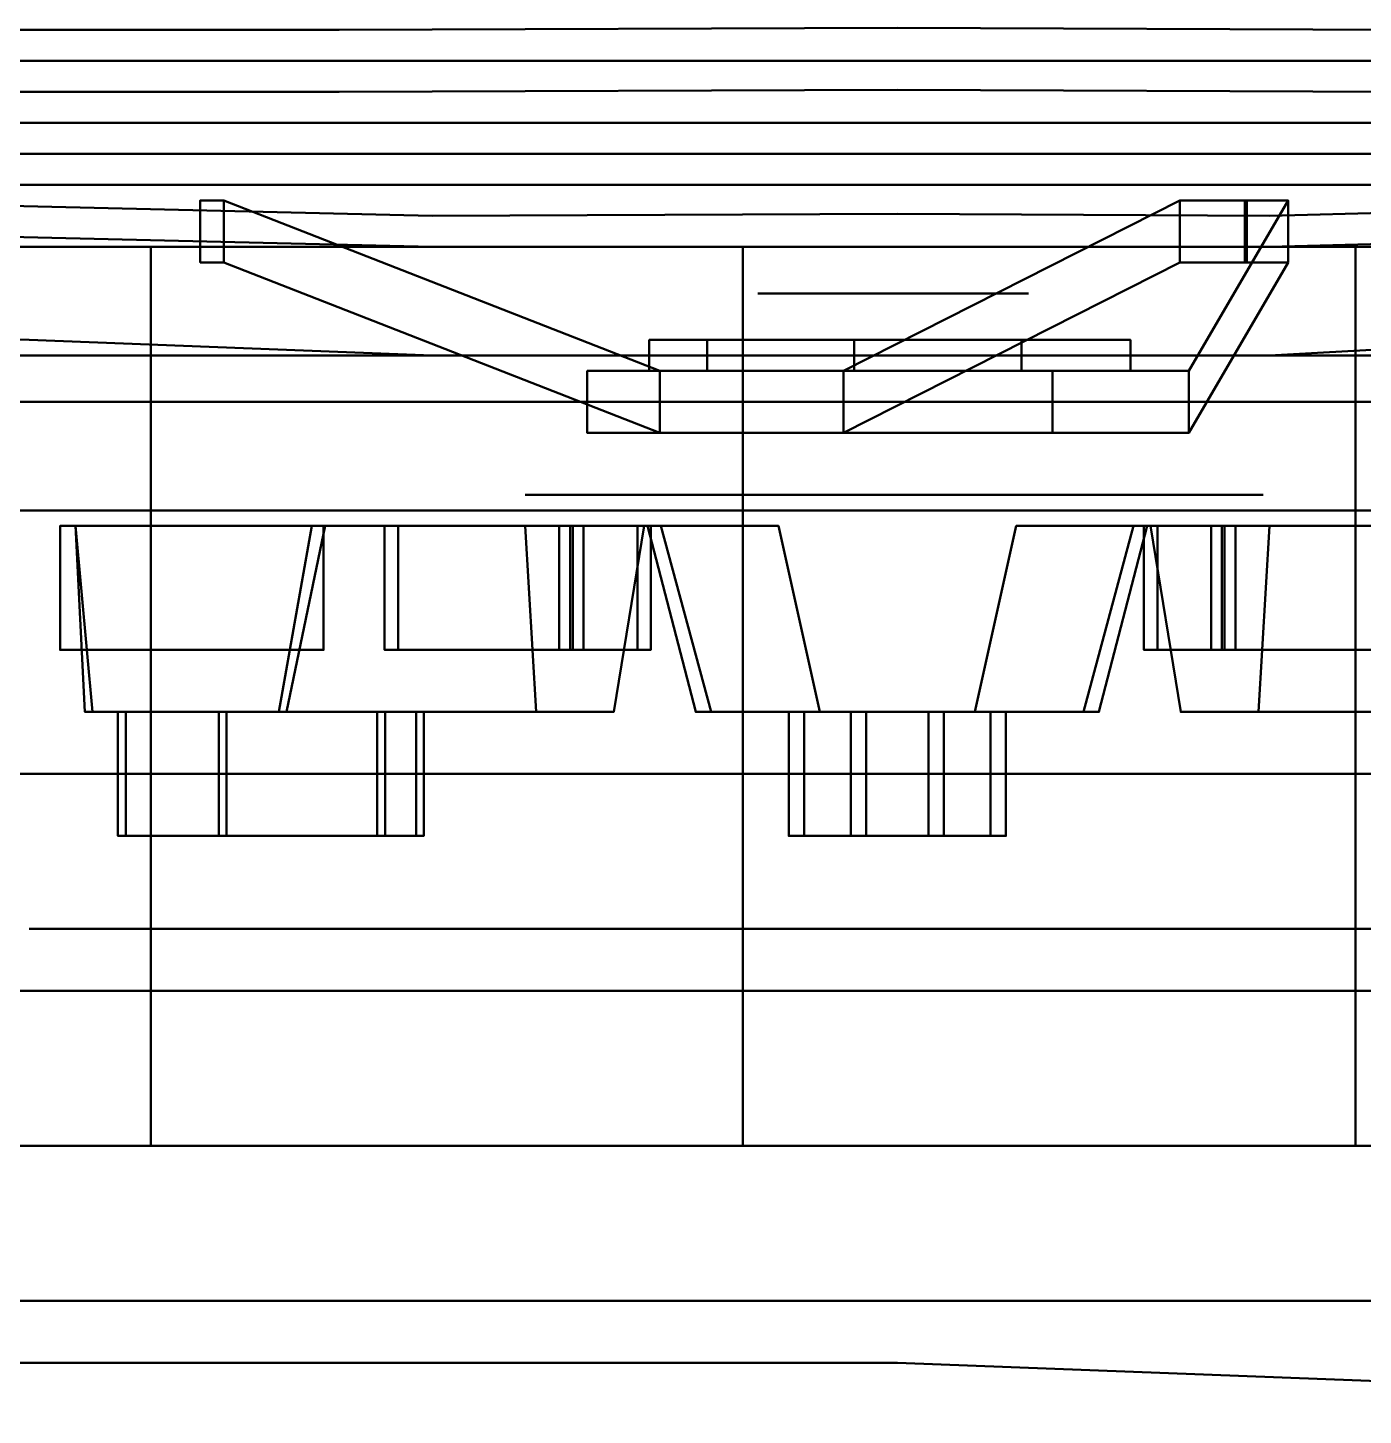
# Model space of a CAD drawing. Header units: inches. Extents: x 297.28 to 301.23, y -10.28 to -8.52.
# Drawn here: x 300.3558 to 300.6292, y -8.8479 to -8.5637 of the extents above; entities that cross this region are included whole.
import ezdxf

# ---------------------------------------------------------------- set-up
doc = ezdxf.new("R2010")
doc.units = ezdxf.units.IN
doc.header["$MEASUREMENT"] = 0
for name, color, linetype, lineweight in [('Ford-chasis', 1, 'CONTINUOUS', 50), ('Ford-gomas', 3, 'CONTINUOUS', 50), ('Ford-Llantas-3D', 4, 'CONTINUOUS', 50), ('Ford-Plastic-Negro-3D', 6, 'CONTINUOUS', 50), ('Ford-Rayos-Llantas-3D', 113, 'CONTINUOUS', 50)]:
    doc.layers.add(name, color=color, linetype=linetype, lineweight=lineweight)

msp = doc.modelspace()

# ---------------------------------------------------------------- linework, layer by layer
at = {"layer": 'Ford-chasis', "linetype": 'ByBlock'}
for points, invisible_edges in [([(300.41954, -8.56411, 0.6823), (300.41954, -8.57681, 0.7077), (300.29254, -8.57681, 0.6442), (300.33064, -8.56411, 0.6442)], 5), ([(300.53384, -8.57636, 0.72675), (300.53384, -8.56366, 0.70135), (300.41954, -8.56411, 0.6823), (300.41954, -8.57681, 0.7077)], 5), ([(300.64179, -8.56411, 0.6823), (300.64179, -8.57681, 0.7077), (300.53384, -8.57636, 0.72675), (300.53384, -8.56366, 0.70135)], 5), ([(300.30524, -8.59903, 0.7077), (300.41954, -8.57681, 0.7077), (300.29254, -8.57681, 0.6442), (300.21634, -8.59903, 0.6442)], 5), ([(300.53384, -8.57636, 0.72675), (300.43859, -8.60221, 0.75215), (300.30524, -8.59903, 0.7077), (300.41954, -8.57681, 0.7077)], 5), ([(300.53384, -8.57636, 0.72675), (300.53384, -8.57636, 0.72675), (300.43859, -8.60221, 0.75215), (300.53384, -8.60176, 0.7585)], 10), ([(300.72434, -8.59903, 0.7077), (300.64179, -8.57681, 0.7077), (300.53384, -8.57636, 0.72675), (300.61004, -8.60221, 0.75215)], 5), ([(300.61004, -8.60221, 0.75215), (300.53384, -8.57636, 0.72675), (300.53384, -8.60176, 0.7585), (300.61004, -8.60221, 0.75215)], 3), ([(300.43859, -8.60221, 0.75215), (300.35604, -8.62761, 0.75215), (300.26714, -8.62443, 0.7077), (300.30524, -8.59903, 0.7077)], 5), ([(300.72434, -8.59903, 0.7077), (300.76879, -8.62443, 0.7077), (300.66719, -8.62761, 0.75215), (300.61004, -8.60221, 0.75215)], 5), ([(300.43859, -8.60221, 0.75215), (300.43859, -8.63078, 0.7712), (300.35604, -8.62761, 0.75215), (300.43859, -8.60221, 0.75215)], 5), ([(300.43859, -8.60221, 0.75215), (300.53384, -8.60176, 0.7585), (300.53384, -8.63078, 0.77755), (300.43859, -8.63078, 0.7712)], 10), ([(300.61004, -8.60221, 0.75215), (300.61004, -8.63078, 0.7712), (300.53384, -8.63078, 0.77755), (300.53384, -8.60176, 0.7585)], 5), ([(300.66719, -8.62761, 0.75215), (300.61004, -8.60221, 0.75215), (300.61004, -8.60221, 0.75215), (300.61004, -8.63078, 0.7712)], 5), ([(300.35604, -8.62761, 0.75215), (300.26714, -8.62443, 0.7077), (300.26714, -8.63078, 0.77755), (300.35604, -8.63078, 0.77755)], 10), ([(300.53384, -8.63078, 0.77755), (300.43859, -8.63078, 0.7712), (300.35604, -8.62761, 0.75215), (300.35604, -8.63078, 0.77755)], 4), ([(300.66719, -8.62761, 0.75215), (300.66719, -8.63078, 0.77755), (300.53384, -8.63078, 0.77755), (300.61004, -8.63078, 0.7712)], 1), ([(300.26714, -8.63078, 0.77755), (300.35604, -8.63078, 0.77755), (300.35604, -8.66253, 0.822), (300.26714, -8.66253, 0.822)], 10), ([(300.35604, -8.63078, 0.77755), (300.53384, -8.63078, 0.77755), (300.53384, -8.66253, 0.81958), (300.35604, -8.66253, 0.822)], 10), ([(300.53384, -8.63078, 0.77755), (300.53384, -8.66253, 0.81958), (300.66719, -8.66253, 0.81243), (300.66719, -8.63078, 0.77755)], 5), ([(300.35604, -8.66253, 0.822), (300.26714, -8.66253, 0.822), (300.26714, -8.71651, 0.84632), (300.35604, -8.71651, 0.84656)], 10), ([(300.53384, -8.66253, 0.81958), (300.35604, -8.66253, 0.822), (300.35604, -8.71651, 0.84656), (300.53384, -8.71651, 0.84306)], 10), ([(300.53384, -8.66253, 0.81958), (300.53384, -8.71651, 0.84306), (300.66719, -8.71651, 0.83211), (300.66719, -8.66253, 0.81243)], 5), ([(300.26714, -8.71651, 0.84632), (300.35604, -8.71651, 0.84656), (300.35604, -8.76096, 0.85375), (300.26714, -8.76096, 0.85375)], 10), ([(300.53384, -8.71651, 0.84306), (300.35604, -8.71651, 0.84656), (300.35604, -8.76096, 0.85375), (300.53384, -8.76096, 0.85026)], 10), ([(300.53384, -8.71651, 0.84306), (300.53384, -8.76096, 0.85026), (300.66719, -8.76096, 0.8381), (300.66719, -8.71651, 0.83211)], 5), ([(300.40366, -8.78953, 0.85375), (300.35604, -8.76096, 0.85375), (300.26714, -8.76096, 0.85375), (300.26714, -8.78953, 0.85375)], 13), ([(300.53384, -8.76096, 0.85026), (300.53384, -8.78953, 0.85026), (300.40366, -8.78953, 0.85375), (300.35604, -8.76096, 0.85375)], 7), ([(300.66719, -8.78953, 0.8381), (300.66719, -8.76096, 0.8381), (300.53384, -8.76096, 0.85026), (300.53384, -8.78953, 0.85026)], 13), ([(300.26714, -8.83716, 0.84632), (300.40366, -8.83716, 0.84656), (300.40366, -8.78953, 0.85375), (300.26714, -8.78953, 0.85375)], 14), ([(300.53384, -8.83716, 0.84306), (300.40366, -8.83716, 0.84656), (300.40366, -8.78953, 0.85375), (300.53384, -8.78953, 0.85026)], 14), ([(300.53384, -8.83716, 0.84306), (300.53384, -8.78953, 0.85026), (300.66719, -8.78953, 0.8381), (300.66719, -8.84221, 0.83211)], 7), ([(300.40366, -8.89503, 0.822), (300.26714, -8.88868, 0.82518), (300.26714, -8.83716, 0.84632), (300.40366, -8.83716, 0.84656)], 10), ([(300.53384, -8.89571, 0.81958), (300.40366, -8.89503, 0.822), (300.40366, -8.83716, 0.84656), (300.53384, -8.83716, 0.84306)], 10), ([(300.53384, -8.89571, 0.81958), (300.53384, -8.83716, 0.84306), (300.66719, -8.84221, 0.83211), (300.66719, -8.89774, 0.81492)], 5)]:
    msp.add_3dface(points, dxfattribs=dict(at, invisible_edges=invisible_edges))
at = {"layer": 'Ford-chasis', "invisible_edges": 5}
for points in [[(300.43859, -9.02448, 0.75215), (300.43859, -8.60856, 0.75215), (300.30524, -8.60538, 0.7077), (300.30524, -9.02448, 0.7077)], [(300.72434, -9.02448, 0.7077), (300.72434, -8.60538, 0.7077), (300.61004, -8.60856, 0.75215), (300.61004, -9.02448, 0.74263)], [(300.61004, -8.60856, 0.75215), (300.61004, -9.02448, 0.74263), (300.43859, -9.02448, 0.75215), (300.43859, -8.60856, 0.75215)]]:
    msp.add_3dface(points, dxfattribs=at)
at = {"layer": 'Ford-gomas', "invisible_edges": 5}
for points in [[(300.36021, -8.58316, 0.18462), (300.33674, -8.57046, 0.16323), (300.28515, -8.57046, 0.24656), (300.31475, -8.58316, 0.25803)], [(300.31475, -8.58316, 0.42777), (300.28515, -8.57046, 0.43924), (300.33674, -8.57046, 0.52257), (300.36021, -8.58316, 0.50119)], [(300.39798, -8.57046, 0.07005), (300.38665, -8.58316, 0.04732), (300.28982, -8.58316, 0.12045), (300.30859, -8.57046, 0.13756)], [(300.30859, -8.57046, 0.54824), (300.28982, -8.58316, 0.56535), (300.38665, -8.58316, 0.63848), (300.39798, -8.57046, 0.61575)], [(300.41496, -8.57046, 0.10416), (300.39798, -8.57046, 0.07005), (300.30859, -8.57046, 0.13756), (300.33674, -8.57046, 0.16323)], [(300.33674, -8.57046, 0.52257), (300.30859, -8.57046, 0.54824), (300.39798, -8.57046, 0.61575), (300.41496, -8.57046, 0.58164)], [(300.36021, -8.58316, 0.50119), (300.33674, -8.57046, 0.52257), (300.41496, -8.57046, 0.58164), (300.42911, -8.58316, 0.55322)], [(300.42911, -8.58316, 0.13258), (300.41496, -8.57046, 0.10416), (300.33674, -8.57046, 0.16323), (300.36021, -8.58316, 0.18462)], [(300.39798, -8.57046, 0.61575), (300.38665, -8.58316, 0.63848), (300.50337, -8.58316, 0.67169), (300.50571, -8.57046, 0.6464)], [(300.50571, -8.57046, 0.0394), (300.50337, -8.58316, 0.01411), (300.38665, -8.58316, 0.04732), (300.39798, -8.57046, 0.07005)], [(300.50923, -8.57046, 0.07734), (300.50571, -8.57046, 0.0394), (300.39798, -8.57046, 0.07005), (300.41496, -8.57046, 0.10416)], [(300.41496, -8.57046, 0.58164), (300.39798, -8.57046, 0.61575), (300.50571, -8.57046, 0.6464), (300.50923, -8.57046, 0.60846)], [(300.42911, -8.58316, 0.55322), (300.41496, -8.57046, 0.58164), (300.50923, -8.57046, 0.60846), (300.51216, -8.58316, 0.57685)], [(300.51216, -8.58316, 0.10895), (300.50923, -8.57046, 0.07734), (300.41496, -8.57046, 0.10416), (300.42911, -8.58316, 0.13258)], [(300.50571, -8.57046, 0.6464), (300.50337, -8.58316, 0.67169), (300.6242, -8.58316, 0.6605), (300.61725, -8.57046, 0.63606)], [(300.61725, -8.57046, 0.04974), (300.6242, -8.58316, 0.02531), (300.50337, -8.58316, 0.01411), (300.50571, -8.57046, 0.0394)], [(300.60682, -8.57046, 0.08638), (300.61725, -8.57046, 0.04974), (300.50571, -8.57046, 0.0394), (300.50923, -8.57046, 0.07734)], [(300.50923, -8.57046, 0.60846), (300.50571, -8.57046, 0.6464), (300.61725, -8.57046, 0.63606), (300.60682, -8.57046, 0.59942)], [(300.51216, -8.58316, 0.57685), (300.50923, -8.57046, 0.60846), (300.60682, -8.57046, 0.59942), (300.59813, -8.58316, 0.56888)], [(300.59813, -8.58316, 0.11692), (300.60682, -8.57046, 0.08638), (300.50923, -8.57046, 0.07734), (300.51216, -8.58316, 0.10895)], [(300.59813, -8.58316, 0.56888), (300.60682, -8.57046, 0.59942), (300.69456, -8.57046, 0.55573), (300.67543, -8.58316, 0.53039)], [(300.67543, -8.58316, 0.15541), (300.69456, -8.57046, 0.13007), (300.60682, -8.57046, 0.08638), (300.59813, -8.58316, 0.11692)], [(300.69456, -8.57046, 0.13007), (300.71752, -8.57046, 0.09966), (300.61725, -8.57046, 0.04974), (300.60682, -8.57046, 0.08638)], [(300.60682, -8.57046, 0.59942), (300.61725, -8.57046, 0.63606), (300.71752, -8.57046, 0.58614), (300.69456, -8.57046, 0.55573)], [(300.71752, -8.57046, 0.09966), (300.73283, -8.58316, 0.07939), (300.6242, -8.58316, 0.02531), (300.61725, -8.57046, 0.04974)], [(300.61725, -8.57046, 0.63606), (300.6242, -8.58316, 0.6605), (300.73283, -8.58316, 0.60641), (300.71752, -8.57046, 0.58614)], [(300.38665, -8.58316, 0.04732), (300.38099, -8.60856, 0.03595), (300.28043, -8.60856, 0.11189), (300.28982, -8.58316, 0.12045)], [(300.28982, -8.58316, 0.56535), (300.28043, -8.60856, 0.57391), (300.38099, -8.60856, 0.64985), (300.38665, -8.58316, 0.63848)], [(300.3266, -8.59586, 0.42319), (300.31475, -8.58316, 0.42777), (300.36021, -8.58316, 0.50119), (300.36959, -8.59586, 0.49263)], [(300.36959, -8.59586, 0.19317), (300.36021, -8.58316, 0.18462), (300.31475, -8.58316, 0.25803), (300.3266, -8.59586, 0.26261)], [(300.36959, -8.59586, 0.49263), (300.36021, -8.58316, 0.50119), (300.42911, -8.58316, 0.55322), (300.43477, -8.59586, 0.54185)], [(300.43477, -8.59586, 0.14395), (300.42911, -8.58316, 0.13258), (300.36021, -8.58316, 0.18462), (300.36959, -8.59586, 0.19317)], [(300.38665, -8.58316, 0.63848), (300.38099, -8.60856, 0.64985), (300.5022, -8.60856, 0.68434), (300.50337, -8.58316, 0.67169)], [(300.50337, -8.58316, 0.01411), (300.5022, -8.60856, 0.00146), (300.38099, -8.60856, 0.03595), (300.38665, -8.58316, 0.04732)], [(300.43477, -8.59586, 0.54185), (300.42911, -8.58316, 0.55322), (300.51216, -8.58316, 0.57685), (300.51333, -8.59586, 0.5642)], [(300.51333, -8.59586, 0.1216), (300.51216, -8.58316, 0.10895), (300.42911, -8.58316, 0.13258), (300.43477, -8.59586, 0.14395)], [(300.50337, -8.58316, 0.67169), (300.5022, -8.60856, 0.68434), (300.62768, -8.60856, 0.67271), (300.6242, -8.58316, 0.6605)], [(300.6242, -8.58316, 0.02531), (300.62768, -8.60856, 0.01309), (300.5022, -8.60856, 0.00146), (300.50337, -8.58316, 0.01411)], [(300.51333, -8.59586, 0.5642), (300.51216, -8.58316, 0.57685), (300.59813, -8.58316, 0.56888), (300.59466, -8.59586, 0.55667)], [(300.59466, -8.59586, 0.12913), (300.59813, -8.58316, 0.11692), (300.51216, -8.58316, 0.10895), (300.51333, -8.59586, 0.1216)], [(300.59466, -8.59586, 0.55667), (300.59813, -8.58316, 0.56888), (300.67543, -8.58316, 0.53039), (300.66777, -8.59586, 0.52026)], [(300.66777, -8.59586, 0.16554), (300.67543, -8.58316, 0.15541), (300.59813, -8.58316, 0.11692), (300.59466, -8.59586, 0.12913)], [(300.73283, -8.58316, 0.07939), (300.74048, -8.60856, 0.06926), (300.62768, -8.60856, 0.01309), (300.6242, -8.58316, 0.02531)], [(300.6242, -8.58316, 0.6605), (300.62768, -8.60856, 0.67271), (300.74048, -8.60856, 0.61654), (300.73283, -8.58316, 0.60641)], [(300.38099, -8.79271, 0.03595), (300.39798, -8.82446, 0.07005), (300.30859, -8.82446, 0.13756), (300.28043, -8.79271, 0.11189)], [(300.28043, -8.79271, 0.57391), (300.30859, -8.82446, 0.54824), (300.39798, -8.82446, 0.61575), (300.38099, -8.79271, 0.64985)], [(300.38099, -8.79271, 0.64985), (300.39798, -8.82446, 0.61575), (300.50571, -8.82446, 0.6464), (300.5022, -8.79271, 0.68434)], [(300.5022, -8.79271, 0.00146), (300.50571, -8.82446, 0.0394), (300.39798, -8.82446, 0.07005), (300.38099, -8.79271, 0.03595)], [(300.5022, -8.79271, 0.68434), (300.50571, -8.82446, 0.6464), (300.61725, -8.82446, 0.63606), (300.62768, -8.79271, 0.67271)], [(300.62768, -8.79271, 0.01309), (300.61725, -8.82446, 0.04974), (300.50571, -8.82446, 0.0394), (300.5022, -8.79271, 0.00146)], [(300.74048, -8.79271, 0.06926), (300.71752, -8.82446, 0.09966), (300.61725, -8.82446, 0.04974), (300.62768, -8.79271, 0.01309)], [(300.62768, -8.79271, 0.67271), (300.61725, -8.82446, 0.63606), (300.71752, -8.82446, 0.58614), (300.74048, -8.79271, 0.61654)], [(300.39798, -8.82446, 0.07005), (300.42628, -8.82446, 0.1269), (300.35551, -8.82446, 0.18034), (300.30859, -8.82446, 0.13756)], [(300.30859, -8.82446, 0.54824), (300.35551, -8.82446, 0.50546), (300.42628, -8.82446, 0.5589), (300.39798, -8.82446, 0.61575)], [(300.50571, -8.82446, 0.0394), (300.51157, -8.82446, 0.10263), (300.42628, -8.82446, 0.1269), (300.39798, -8.82446, 0.07005)], [(300.39798, -8.82446, 0.61575), (300.42628, -8.82446, 0.5589), (300.51157, -8.82446, 0.58317), (300.50571, -8.82446, 0.6464)], [(300.61725, -8.82446, 0.04974), (300.59987, -8.82446, 0.11081), (300.51157, -8.82446, 0.10263), (300.50571, -8.82446, 0.0394)], [(300.50571, -8.82446, 0.6464), (300.51157, -8.82446, 0.58317), (300.59987, -8.82446, 0.57499), (300.61725, -8.82446, 0.63606)], [(300.71752, -8.82446, 0.09966), (300.67925, -8.82446, 0.15034), (300.59987, -8.82446, 0.11081), (300.61725, -8.82446, 0.04974)], [(300.61725, -8.82446, 0.63606), (300.59987, -8.82446, 0.57499), (300.67925, -8.82446, 0.53546), (300.71752, -8.82446, 0.58614)]]:
    msp.add_3dface(points, dxfattribs=at)
at = {"layer": 'Ford-gomas'}
for points in [[(300.38099, -8.60856, 0.03595), (300.38099, -8.79271, 0.03595), (300.28043, -8.79271, 0.11189), (300.28043, -8.60856, 0.11189)], [(300.28043, -8.60856, 0.57391), (300.28043, -8.79271, 0.57391), (300.38099, -8.79271, 0.64985), (300.38099, -8.60856, 0.64985)], [(300.38099, -8.60856, 0.64985), (300.38099, -8.79271, 0.64985), (300.5022, -8.79271, 0.68434), (300.5022, -8.60856, 0.68434)], [(300.5022, -8.60856, 0.00146), (300.5022, -8.79271, 0.00146), (300.38099, -8.79271, 0.03595), (300.38099, -8.60856, 0.03595)], [(300.5022, -8.60856, 0.68434), (300.5022, -8.79271, 0.68434), (300.62768, -8.79271, 0.67271), (300.62768, -8.60856, 0.67271)], [(300.62768, -8.60856, 0.01309), (300.62768, -8.79271, 0.01309), (300.5022, -8.79271, 0.00146), (300.5022, -8.60856, 0.00146)], [(300.62768, -8.60856, 0.67271), (300.62768, -8.79271, 0.67271), (300.74048, -8.79271, 0.61654), (300.74048, -8.60856, 0.61654)], [(300.74048, -8.60856, 0.06926), (300.74048, -8.79271, 0.06926), (300.62768, -8.79271, 0.01309), (300.62768, -8.60856, 0.01309)]]:
    msp.add_3dface(points, dxfattribs=at)
at = {"layer": 'Ford-Llantas-3D'}
for points, invisible_edges in [([(300.3266, -8.58951, 0.42319), (300.34436, -8.59586, 0.4163), (300.38367, -8.59586, 0.4798), (300.36959, -8.58951, 0.49263)], 5), ([(300.36959, -8.58951, 0.19317), (300.38367, -8.59586, 0.20601), (300.34436, -8.59586, 0.2695), (300.3266, -8.58951, 0.26261)], 5), ([(300.36959, -8.58951, 0.49263), (300.38367, -8.59586, 0.4798), (300.44326, -8.59586, 0.5248), (300.43477, -8.58951, 0.54185)], 5), ([(300.43477, -8.58951, 0.14395), (300.44326, -8.59586, 0.161), (300.38367, -8.59586, 0.20601), (300.36959, -8.58951, 0.19317)], 5), ([(300.43477, -8.58951, 0.54185), (300.44326, -8.59586, 0.5248), (300.51509, -8.59586, 0.54523), (300.51333, -8.58951, 0.5642)], 5), ([(300.51333, -8.58951, 0.1216), (300.51509, -8.59586, 0.14057), (300.44326, -8.59586, 0.161), (300.43477, -8.58951, 0.14395)], 5), ([(300.51333, -8.58951, 0.5642), (300.51509, -8.59586, 0.54523), (300.58945, -8.59586, 0.53834), (300.59466, -8.58951, 0.55667)], 5), ([(300.59466, -8.58951, 0.12913), (300.58945, -8.59586, 0.14746), (300.51509, -8.59586, 0.14057), (300.51333, -8.58951, 0.1216)], 5), ([(300.59466, -8.58951, 0.55667), (300.58945, -8.59586, 0.53834), (300.65629, -8.59586, 0.50506), (300.66777, -8.58951, 0.52026)], 5), ([(300.66777, -8.58951, 0.16554), (300.65629, -8.59586, 0.18074), (300.58945, -8.59586, 0.14746), (300.59466, -8.58951, 0.12913)], 5), ([(300.34436, -8.59586, 0.4163), (300.35028, -8.64031, 0.41401), (300.38836, -8.64031, 0.47552), (300.38367, -8.59586, 0.4798)], 5), ([(300.38367, -8.59586, 0.20601), (300.38836, -8.64031, 0.21028), (300.35028, -8.64031, 0.27179), (300.34436, -8.59586, 0.2695)], 5), ([(300.38367, -8.59586, 0.4798), (300.38836, -8.64031, 0.47552), (300.44609, -8.64031, 0.51911), (300.44326, -8.59586, 0.5248)], 5), ([(300.44326, -8.59586, 0.161), (300.44609, -8.64031, 0.16669), (300.38836, -8.64031, 0.21028), (300.38367, -8.59586, 0.20601)], 5), ([(300.44326, -8.59586, 0.5248), (300.44609, -8.64031, 0.51911), (300.51567, -8.64031, 0.53891), (300.51509, -8.59586, 0.54523)], 5), ([(300.51509, -8.59586, 0.14057), (300.51567, -8.64031, 0.14689), (300.44609, -8.64031, 0.16669), (300.44326, -8.59586, 0.161)], 5), ([(300.51509, -8.59586, 0.54523), (300.51567, -8.64031, 0.53891), (300.58771, -8.64031, 0.53224), (300.58945, -8.59586, 0.53834)], 5), ([(300.58945, -8.59586, 0.14746), (300.58771, -8.64031, 0.15356), (300.51567, -8.64031, 0.14689), (300.51509, -8.59586, 0.14057)], 5), ([(300.58945, -8.59586, 0.53834), (300.58771, -8.64031, 0.53224), (300.65247, -8.64031, 0.49999), (300.65629, -8.59586, 0.50506)], 5), ([(300.65629, -8.59586, 0.18074), (300.65247, -8.64031, 0.18581), (300.58771, -8.64031, 0.15356), (300.58945, -8.59586, 0.14746)], 5), ([(300.47034, -8.63396, 0.3429), (300.3911, -8.59903, 0.34312), (300.39596, -8.59903, 0.35568), (300.48519, -8.63396, 0.38372)], 1), ([(300.47034, -8.63396, 0.3429), (300.3911, -8.59903, 0.34312), (300.39596, -8.59903, 0.33012), (300.48519, -8.63396, 0.30208)], 1), ([(300.56559, -8.63396, 0.39789), (300.60539, -8.59903, 0.4664), (300.59171, -8.59903, 0.46869), (300.52281, -8.63396, 0.40544)], 1), ([(300.56559, -8.63396, 0.28791), (300.60502, -8.59903, 0.21918), (300.59171, -8.59903, 0.21711), (300.52281, -8.63396, 0.28036)], 1), ([(300.56559, -8.63396, 0.39789), (300.60539, -8.59903, 0.4664), (300.61384, -8.59903, 0.45592), (300.59351, -8.63396, 0.36462)], 1), ([(300.56559, -8.63396, 0.28791), (300.60502, -8.59903, 0.21918), (300.61384, -8.59903, 0.22988), (300.59351, -8.63396, 0.32118)], 1), ([(300.50526, -8.61808, 0.3429), (300.48304, -8.62761, 0.3429), (300.49492, -8.62761, 0.37555), (300.51195, -8.61808, 0.36127)], 5), ([(300.51195, -8.61808, 0.32453), (300.49492, -8.62761, 0.31025), (300.48304, -8.62761, 0.3429), (300.50526, -8.61808, 0.3429)], 5), ([(300.51195, -8.61808, 0.36127), (300.49492, -8.62761, 0.37555), (300.52502, -8.62761, 0.39293), (300.52888, -8.61808, 0.37104)], 5), ([(300.52888, -8.61808, 0.31476), (300.52502, -8.62761, 0.29287), (300.49492, -8.62761, 0.31025), (300.51195, -8.61808, 0.32453)], 5), ([(300.53384, -8.61808, 0.3429), (300.50526, -8.61808, 0.3429), (300.51195, -8.61808, 0.36127), (300.53384, -8.61808, 0.3429)], 5), ([(300.53384, -8.61808, 0.3429), (300.51195, -8.61808, 0.32453), (300.50526, -8.61808, 0.3429), (300.53384, -8.61808, 0.3429)], 5), ([(300.53384, -8.61808, 0.3429), (300.51195, -8.61808, 0.36127), (300.52888, -8.61808, 0.37104), (300.53384, -8.61808, 0.3429)], 5), ([(300.53384, -8.61808, 0.3429), (300.52888, -8.61808, 0.31476), (300.51195, -8.61808, 0.32453), (300.53384, -8.61808, 0.3429)], 5), ([(300.52888, -8.61808, 0.37104), (300.52502, -8.62761, 0.39293), (300.55924, -8.62761, 0.38689), (300.54812, -8.61808, 0.36765)], 5), ([(300.54812, -8.61808, 0.31815), (300.55924, -8.62761, 0.29891), (300.52502, -8.62761, 0.29287), (300.52888, -8.61808, 0.31476)], 5), ([(300.53384, -8.61808, 0.3429), (300.52888, -8.61808, 0.37104), (300.54812, -8.61808, 0.36765), (300.53384, -8.61808, 0.3429)], 5), ([(300.53384, -8.61808, 0.3429), (300.54812, -8.61808, 0.31815), (300.52888, -8.61808, 0.31476), (300.53384, -8.61808, 0.3429)], 5), ([(300.53384, -8.61808, 0.3429), (300.54812, -8.61808, 0.36765), (300.56069, -8.61808, 0.35267), (300.53384, -8.61808, 0.3429)], 5), ([(300.53384, -8.61808, 0.3429), (300.56069, -8.61808, 0.35267), (300.56069, -8.61808, 0.33313), (300.53384, -8.61808, 0.3429)], 5), ([(300.53384, -8.61808, 0.3429), (300.56069, -8.61808, 0.33313), (300.54812, -8.61808, 0.31815), (300.53384, -8.61808, 0.3429)], 5), ([(300.54812, -8.61808, 0.36765), (300.55924, -8.62761, 0.38689), (300.58157, -8.62761, 0.36027), (300.56069, -8.61808, 0.35267)], 5), ([(300.56069, -8.61808, 0.33313), (300.58157, -8.62761, 0.32553), (300.55924, -8.62761, 0.29891), (300.54812, -8.61808, 0.31815)], 5), ([(300.56069, -8.61808, 0.35267), (300.58157, -8.62761, 0.36027), (300.58157, -8.62761, 0.32553), (300.56069, -8.61808, 0.33313)], 5), ([(300.48304, -8.63396, 0.3429), (300.47034, -8.63396, 0.3429), (300.48519, -8.63396, 0.38372), (300.49492, -8.63396, 0.37555)], 5), ([(300.49492, -8.63396, 0.31025), (300.48519, -8.63396, 0.30208), (300.47034, -8.63396, 0.3429), (300.48304, -8.63396, 0.3429)], 5), ([(300.49492, -8.63396, 0.37555), (300.48519, -8.63396, 0.38372), (300.52281, -8.63396, 0.40544), (300.52502, -8.63396, 0.39293)], 5), ([(300.52502, -8.63396, 0.29287), (300.52281, -8.63396, 0.28036), (300.48519, -8.63396, 0.30208), (300.49492, -8.63396, 0.31025)], 5), ([(300.52502, -8.63396, 0.39293), (300.52281, -8.63396, 0.40544), (300.56559, -8.63396, 0.39789), (300.55924, -8.63396, 0.38689)], 5), ([(300.55924, -8.63396, 0.29891), (300.56559, -8.63396, 0.28791), (300.52281, -8.63396, 0.28036), (300.52502, -8.63396, 0.29287)], 5), ([(300.55924, -8.63396, 0.38689), (300.56559, -8.63396, 0.39789), (300.59351, -8.63396, 0.36462), (300.58157, -8.63396, 0.36027)], 5), ([(300.58157, -8.63396, 0.32553), (300.59351, -8.63396, 0.32118), (300.56559, -8.63396, 0.28791), (300.55924, -8.63396, 0.29891)], 5), ([(300.58157, -8.63396, 0.36027), (300.59351, -8.63396, 0.36462), (300.59351, -8.63396, 0.32118), (300.58157, -8.63396, 0.32553)], 5), ([(300.33699, -8.64031, 0.3429), (300.35604, -8.64031, 0.3429), (300.36804, -8.64031, 0.40713), (300.35028, -8.64031, 0.41401)], 5), ([(300.35028, -8.64031, 0.27179), (300.36804, -8.64031, 0.27867), (300.35604, -8.64031, 0.3429), (300.33699, -8.64031, 0.3429)], 5), ([(300.35028, -8.64031, 0.41401), (300.36804, -8.64031, 0.40713), (300.40244, -8.64031, 0.46268), (300.38836, -8.64031, 0.47552)], 5), ([(300.38836, -8.64031, 0.21028), (300.40244, -8.64031, 0.22312), (300.36804, -8.64031, 0.27867), (300.35028, -8.64031, 0.27179)], 5), ([(300.35604, -8.64031, 0.3429), (300.35604, -8.71651, 0.3429), (300.36804, -8.71651, 0.40713), (300.36804, -8.64031, 0.40713)], 5), ([(300.36804, -8.64031, 0.27867), (300.36804, -8.71651, 0.27867), (300.35604, -8.71651, 0.3429), (300.35604, -8.64031, 0.3429)], 5), ([(300.36804, -8.64031, 0.40713), (300.36804, -8.71651, 0.40713), (300.40244, -8.71651, 0.46268), (300.40244, -8.64031, 0.46268)], 5), ([(300.40244, -8.64031, 0.22312), (300.40244, -8.71651, 0.22312), (300.36804, -8.71651, 0.27867), (300.36804, -8.64031, 0.27867)], 5), ([(300.38836, -8.64031, 0.47552), (300.40244, -8.64031, 0.46268), (300.45458, -8.64031, 0.50206), (300.44609, -8.64031, 0.51911)], 5), ([(300.44609, -8.64031, 0.16669), (300.45458, -8.64031, 0.18374), (300.40244, -8.64031, 0.22312), (300.38836, -8.64031, 0.21028)], 5), ([(300.40244, -8.64031, 0.46268), (300.40244, -8.71651, 0.46268), (300.45458, -8.71651, 0.50206), (300.45458, -8.64031, 0.50206)], 5), ([(300.45458, -8.64031, 0.18374), (300.45458, -8.71651, 0.18374), (300.40244, -8.71651, 0.22312), (300.40244, -8.64031, 0.22312)], 5), ([(300.44609, -8.64031, 0.51911), (300.45458, -8.64031, 0.50206), (300.51743, -8.64031, 0.51994), (300.51567, -8.64031, 0.53891)], 5), ([(300.51567, -8.64031, 0.14689), (300.51743, -8.64031, 0.16586), (300.45458, -8.64031, 0.18374), (300.44609, -8.64031, 0.16669)], 5), ([(300.45458, -8.64031, 0.50206), (300.45458, -8.71651, 0.50206), (300.51743, -8.71651, 0.51994), (300.51743, -8.64031, 0.51994)], 5), ([(300.51743, -8.64031, 0.16586), (300.51743, -8.71651, 0.16586), (300.45458, -8.71651, 0.18374), (300.45458, -8.64031, 0.18374)], 5), ([(300.51567, -8.64031, 0.53891), (300.51743, -8.64031, 0.51994), (300.58249, -8.64031, 0.51391), (300.58771, -8.64031, 0.53224)], 5), ([(300.58771, -8.64031, 0.15356), (300.58249, -8.64031, 0.17189), (300.51743, -8.64031, 0.16586), (300.51567, -8.64031, 0.14689)], 5), ([(300.51743, -8.64031, 0.51994), (300.51743, -8.71651, 0.51994), (300.58249, -8.71651, 0.51391), (300.58249, -8.64031, 0.51391)], 5), ([(300.58249, -8.64031, 0.17189), (300.58249, -8.71651, 0.17189), (300.51743, -8.71651, 0.16586), (300.51743, -8.64031, 0.16586)], 5), ([(300.58249, -8.64031, 0.51391), (300.58249, -8.71651, 0.51391), (300.64099, -8.71651, 0.48479), (300.64099, -8.64031, 0.48479)], 5), ([(300.58771, -8.64031, 0.53224), (300.58249, -8.64031, 0.51391), (300.64099, -8.64031, 0.48479), (300.65247, -8.64031, 0.49999)], 5), ([(300.65247, -8.64031, 0.18581), (300.64099, -8.64031, 0.20101), (300.58249, -8.64031, 0.17189), (300.58771, -8.64031, 0.15356)], 5), ([(300.64099, -8.64031, 0.20101), (300.64099, -8.71651, 0.20101), (300.58249, -8.71651, 0.17189), (300.58249, -8.64031, 0.17189)], 5), ([(300.45764, -8.71651, 0.3429), (300.45764, -8.65936, 0.3429), (300.46278, -8.65936, 0.37043), (300.46278, -8.71651, 0.37043)], 5), ([(300.53384, -8.65936, 0.3429), (300.45764, -8.65936, 0.3429), (300.46278, -8.65936, 0.37043), (300.53384, -8.65936, 0.3429)], 5), ([(300.46278, -8.71651, 0.31537), (300.46278, -8.65936, 0.31537), (300.45764, -8.65936, 0.3429), (300.45764, -8.71651, 0.3429)], 5), ([(300.53384, -8.65936, 0.3429), (300.46278, -8.65936, 0.31537), (300.45764, -8.65936, 0.3429), (300.53384, -8.65936, 0.3429)], 5), ([(300.53384, -8.65936, 0.3429), (300.46278, -8.65936, 0.37043), (300.47752, -8.65936, 0.39424), (300.53384, -8.65936, 0.3429)], 5), ([(300.46278, -8.71651, 0.37043), (300.46278, -8.65936, 0.37043), (300.47752, -8.65936, 0.39424), (300.47752, -8.71651, 0.39424)], 5), ([(300.47752, -8.71651, 0.29156), (300.47752, -8.65936, 0.29156), (300.46278, -8.65936, 0.31537), (300.46278, -8.71651, 0.31537)], 5), ([(300.53384, -8.65936, 0.3429), (300.47752, -8.65936, 0.29156), (300.46278, -8.65936, 0.31537), (300.53384, -8.65936, 0.3429)], 5), ([(300.47752, -8.71651, 0.39424), (300.47752, -8.65936, 0.39424), (300.49987, -8.65936, 0.41111), (300.49987, -8.71651, 0.41111)], 5), ([(300.53384, -8.65936, 0.3429), (300.47752, -8.65936, 0.39424), (300.49987, -8.65936, 0.41111), (300.53384, -8.65936, 0.3429)], 5), ([(300.49987, -8.71651, 0.27469), (300.49987, -8.65936, 0.27469), (300.47752, -8.65936, 0.29156), (300.47752, -8.71651, 0.29156)], 5), ([(300.53384, -8.65936, 0.3429), (300.49987, -8.65936, 0.27469), (300.47752, -8.65936, 0.29156), (300.53384, -8.65936, 0.3429)], 5), ([(300.49987, -8.71651, 0.41111), (300.49987, -8.65936, 0.41111), (300.52681, -8.65936, 0.41878), (300.52681, -8.71651, 0.41878)], 5), ([(300.53384, -8.65936, 0.3429), (300.49987, -8.65936, 0.41111), (300.52681, -8.65936, 0.41878), (300.53384, -8.65936, 0.3429)], 5), ([(300.52681, -8.71651, 0.26703), (300.52681, -8.65936, 0.26703), (300.49987, -8.65936, 0.27469), (300.49987, -8.71651, 0.27469)], 5), ([(300.53384, -8.65936, 0.3429), (300.52681, -8.65936, 0.26703), (300.49987, -8.65936, 0.27469), (300.53384, -8.65936, 0.3429)], 5), ([(300.52681, -8.71651, 0.41878), (300.52681, -8.65936, 0.41878), (300.55469, -8.65936, 0.41619), (300.55469, -8.71651, 0.41619)], 5), ([(300.53384, -8.65936, 0.3429), (300.52681, -8.65936, 0.41878), (300.55469, -8.65936, 0.41619), (300.53384, -8.65936, 0.3429)], 5), ([(300.55469, -8.71651, 0.26961), (300.55469, -8.65936, 0.26961), (300.52681, -8.65936, 0.26703), (300.52681, -8.71651, 0.26703)], 5), ([(300.53384, -8.65936, 0.3429), (300.55469, -8.65936, 0.26961), (300.52681, -8.65936, 0.26703), (300.53384, -8.65936, 0.3429)], 5), ([(300.53384, -8.65936, 0.3429), (300.60874, -8.65936, 0.3569), (300.60874, -8.65936, 0.3289), (300.53384, -8.65936, 0.3429)], 5), ([(300.53384, -8.65936, 0.3429), (300.55469, -8.65936, 0.41619), (300.57976, -8.65936, 0.40371), (300.53384, -8.65936, 0.3429)], 5), ([(300.53384, -8.65936, 0.3429), (300.57976, -8.65936, 0.40371), (300.59862, -8.65936, 0.38301), (300.53384, -8.65936, 0.3429)], 5), ([(300.53384, -8.65936, 0.3429), (300.59862, -8.65936, 0.38301), (300.60874, -8.65936, 0.3569), (300.53384, -8.65936, 0.3429)], 5), ([(300.53384, -8.65936, 0.3429), (300.60874, -8.65936, 0.3289), (300.59862, -8.65936, 0.30279), (300.53384, -8.65936, 0.3429)], 5), ([(300.53384, -8.65936, 0.3429), (300.59862, -8.65936, 0.30279), (300.57976, -8.65936, 0.28209), (300.53384, -8.65936, 0.3429)], 5), ([(300.53384, -8.65936, 0.3429), (300.57976, -8.65936, 0.28209), (300.55469, -8.65936, 0.26961), (300.53384, -8.65936, 0.3429)], 5), ([(300.55469, -8.71651, 0.41619), (300.55469, -8.65936, 0.41619), (300.57976, -8.65936, 0.40371), (300.57976, -8.71651, 0.40371)], 5), ([(300.57976, -8.71651, 0.28209), (300.57976, -8.65936, 0.28209), (300.55469, -8.65936, 0.26961), (300.55469, -8.71651, 0.26961)], 5), ([(300.57976, -8.71651, 0.40371), (300.57976, -8.65936, 0.40371), (300.59862, -8.65936, 0.38301), (300.59862, -8.71651, 0.38301)], 5), ([(300.59862, -8.71651, 0.30279), (300.59862, -8.65936, 0.30279), (300.57976, -8.65936, 0.28209), (300.57976, -8.71651, 0.28209)], 5), ([(300.59862, -8.71651, 0.38301), (300.59862, -8.65936, 0.38301), (300.60874, -8.65936, 0.3569), (300.60874, -8.71651, 0.3569)], 5), ([(300.60874, -8.71651, 0.3289), (300.60874, -8.65936, 0.3289), (300.59862, -8.65936, 0.30279), (300.59862, -8.71651, 0.30279)], 5), ([(300.60874, -8.71651, 0.3569), (300.60874, -8.65936, 0.3569), (300.60874, -8.65936, 0.3289), (300.60874, -8.71651, 0.3289)], 5)]:
    msp.add_3dface(points, dxfattribs=dict(at, invisible_edges=invisible_edges))
for points in [[(300.3911, -8.59903, 0.34312), (300.3911, -8.61173, 0.34312), (300.39596, -8.61173, 0.33012), (300.39596, -8.59903, 0.33012)], [(300.39596, -8.61173, 0.35568), (300.39596, -8.59903, 0.35568), (300.3911, -8.59903, 0.34312), (300.3911, -8.61173, 0.34312)], [(300.48519, -8.63396, 0.38372), (300.48519, -8.64666, 0.38372), (300.39596, -8.61173, 0.35568), (300.39596, -8.59903, 0.35568)], [(300.39596, -8.61173, 0.33012), (300.39596, -8.59903, 0.33012), (300.48519, -8.63396, 0.30208), (300.48519, -8.64666, 0.30208)], [(300.59171, -8.61173, 0.46869), (300.59171, -8.59903, 0.46869), (300.52281, -8.63396, 0.40544), (300.52281, -8.64666, 0.40544)], [(300.52281, -8.63396, 0.28036), (300.52281, -8.64666, 0.28036), (300.59171, -8.61173, 0.21711), (300.59171, -8.59903, 0.21711)], [(300.60539, -8.59903, 0.4664), (300.60539, -8.61173, 0.4664), (300.59171, -8.61173, 0.46869), (300.59171, -8.59903, 0.46869)], [(300.59171, -8.61173, 0.21711), (300.59171, -8.59903, 0.21711), (300.60502, -8.59903, 0.21918), (300.60502, -8.61173, 0.21918)], [(300.61384, -8.61173, 0.22988), (300.61384, -8.59903, 0.22988), (300.59351, -8.63396, 0.32118), (300.59351, -8.64666, 0.32118)], [(300.59351, -8.63396, 0.36462), (300.59351, -8.64666, 0.36462), (300.61384, -8.61173, 0.45592), (300.61384, -8.59903, 0.45592)], [(300.60502, -8.59903, 0.21918), (300.60502, -8.61173, 0.21918), (300.61384, -8.61173, 0.22988), (300.61384, -8.59903, 0.22988)], [(300.61384, -8.61173, 0.45592), (300.61384, -8.59903, 0.45592), (300.60539, -8.59903, 0.4664), (300.60539, -8.61173, 0.4664)], [(300.48304, -8.62761, 0.3429), (300.48304, -8.63396, 0.3429), (300.49492, -8.63396, 0.37555), (300.49492, -8.62761, 0.37555)], [(300.49492, -8.62761, 0.31025), (300.49492, -8.63396, 0.31025), (300.48304, -8.63396, 0.3429), (300.48304, -8.62761, 0.3429)], [(300.49492, -8.62761, 0.37555), (300.49492, -8.63396, 0.37555), (300.52502, -8.63396, 0.39293), (300.52502, -8.62761, 0.39293)], [(300.52502, -8.62761, 0.29287), (300.52502, -8.63396, 0.29287), (300.49492, -8.63396, 0.31025), (300.49492, -8.62761, 0.31025)], [(300.52502, -8.62761, 0.39293), (300.52502, -8.63396, 0.39293), (300.55924, -8.63396, 0.38689), (300.55924, -8.62761, 0.38689)], [(300.55924, -8.62761, 0.29891), (300.55924, -8.63396, 0.29891), (300.52502, -8.63396, 0.29287), (300.52502, -8.62761, 0.29287)], [(300.55924, -8.62761, 0.38689), (300.55924, -8.63396, 0.38689), (300.58157, -8.63396, 0.36027), (300.58157, -8.62761, 0.36027)], [(300.58157, -8.62761, 0.32553), (300.58157, -8.63396, 0.32553), (300.55924, -8.63396, 0.29891), (300.55924, -8.62761, 0.29891)], [(300.58157, -8.62761, 0.36027), (300.58157, -8.63396, 0.36027), (300.58157, -8.63396, 0.32553), (300.58157, -8.62761, 0.32553)], [(300.47034, -8.63396, 0.3429), (300.47034, -8.64666, 0.3429), (300.48519, -8.64666, 0.38372), (300.48519, -8.63396, 0.38372)], [(300.48519, -8.63396, 0.30208), (300.48519, -8.64666, 0.30208), (300.47034, -8.64666, 0.3429), (300.47034, -8.63396, 0.3429)], [(300.48519, -8.63396, 0.38372), (300.48519, -8.64666, 0.38372), (300.52281, -8.64666, 0.40544), (300.52281, -8.63396, 0.40544)], [(300.52281, -8.63396, 0.28036), (300.52281, -8.64666, 0.28036), (300.48519, -8.64666, 0.30208), (300.48519, -8.63396, 0.30208)], [(300.52281, -8.63396, 0.40544), (300.52281, -8.64666, 0.40544), (300.56559, -8.64666, 0.39789), (300.56559, -8.63396, 0.39789)], [(300.56559, -8.63396, 0.28791), (300.56559, -8.64666, 0.28791), (300.52281, -8.64666, 0.28036), (300.52281, -8.63396, 0.28036)], [(300.56559, -8.63396, 0.39789), (300.56559, -8.64666, 0.39789), (300.59351, -8.64666, 0.36462), (300.59351, -8.63396, 0.36462)], [(300.59351, -8.63396, 0.32118), (300.59351, -8.64666, 0.32118), (300.56559, -8.64666, 0.28791), (300.56559, -8.63396, 0.28791)], [(300.59351, -8.63396, 0.36462), (300.59351, -8.64666, 0.36462), (300.59351, -8.64666, 0.32118), (300.59351, -8.63396, 0.32118)], [(300.36556, -8.66571, 0.381), (300.36747, -8.70381, 0.39129), (300.45991, -8.70381, 0.36725), (300.45764, -8.66571, 0.35878)], [(300.45991, -8.70381, 0.31855), (300.36906, -8.70381, 0.29176), (300.36556, -8.66571, 0.30163), (300.45764, -8.66571, 0.32703)], [(300.47578, -8.70381, 0.39475), (300.40716, -8.70381, 0.46003), (300.41395, -8.66571, 0.46799), (300.48199, -8.66571, 0.40095)], [(300.4167, -8.66571, 0.21622), (300.40874, -8.70381, 0.22302), (300.47578, -8.70381, 0.29105), (300.48199, -8.66571, 0.28485)], [(300.4827, -8.66571, 0.50768), (300.49256, -8.70381, 0.51118), (300.51796, -8.70381, 0.4191), (300.50949, -8.66571, 0.41683)], [(300.51796, -8.70381, 0.2667), (300.49574, -8.70381, 0.17463), (300.48544, -8.66571, 0.17653), (300.50949, -8.66571, 0.26897)], [(300.54971, -8.70381, 0.4191), (300.57194, -8.70381, 0.51118), (300.58223, -8.66571, 0.50927), (300.55819, -8.66571, 0.41683)], [(300.58498, -8.66571, 0.17812), (300.57511, -8.70381, 0.17463), (300.54971, -8.70381, 0.2667), (300.55819, -8.66571, 0.26897)], [(300.65097, -8.66571, 0.46958), (300.65893, -8.70381, 0.46278), (300.59189, -8.70381, 0.39475), (300.58569, -8.66571, 0.40095)], [(300.59189, -8.70381, 0.29105), (300.66052, -8.70381, 0.22577), (300.65372, -8.66571, 0.21781), (300.58569, -8.66571, 0.28485)], [(300.60777, -8.70381, 0.36725), (300.69862, -8.70381, 0.39404), (300.70211, -8.66571, 0.38418), (300.61004, -8.66571, 0.35878)], [(300.70211, -8.66571, 0.3048), (300.70021, -8.70381, 0.29451), (300.60777, -8.70381, 0.31855), (300.61004, -8.66571, 0.32703)]]:
    msp.add_3dface(points, dxfattribs=at)
at = {"layer": 'Ford-Plastic-Negro-3D', "invisible_edges": 5}
for points in [[(300.35604, -8.74826, 0.3429), (300.53384, -8.74826, 0.3429), (300.53384, -8.74826, 0.3429), (300.37141, -8.74826, 0.41522)], [(300.37141, -8.74826, 0.27058), (300.53384, -8.74826, 0.3429), (300.53384, -8.74826, 0.3429), (300.35604, -8.74826, 0.3429)], [(300.37141, -8.74826, 0.41522), (300.53384, -8.74826, 0.3429), (300.53384, -8.74826, 0.3429), (300.41487, -8.74826, 0.47503)], [(300.41487, -8.74826, 0.21077), (300.53384, -8.74826, 0.3429), (300.53384, -8.74826, 0.3429), (300.37141, -8.74826, 0.27058)], [(300.41487, -8.74826, 0.47503), (300.53384, -8.74826, 0.3429), (300.53384, -8.74826, 0.3429), (300.47889, -8.74826, 0.512)], [(300.47889, -8.74826, 0.1738), (300.53384, -8.74826, 0.3429), (300.53384, -8.74826, 0.3429), (300.41487, -8.74826, 0.21077)], [(300.47889, -8.74826, 0.512), (300.53384, -8.74826, 0.3429), (300.53384, -8.74826, 0.3429), (300.55242, -8.74826, 0.51973)], [(300.55242, -8.74826, 0.16607), (300.53384, -8.74826, 0.3429), (300.53384, -8.74826, 0.3429), (300.47889, -8.74826, 0.1738)], [(300.70775, -8.74826, 0.30593), (300.53384, -8.74826, 0.3429), (300.53384, -8.74826, 0.3429), (300.67768, -8.74826, 0.23839)], [(300.70775, -8.74826, 0.37987), (300.53384, -8.74826, 0.3429), (300.53384, -8.74826, 0.3429), (300.70775, -8.74826, 0.30593)], [(300.55242, -8.74826, 0.51973), (300.53384, -8.74826, 0.3429), (300.53384, -8.74826, 0.3429), (300.62274, -8.74826, 0.49688)], [(300.62274, -8.74826, 0.49688), (300.53384, -8.74826, 0.3429), (300.53384, -8.74826, 0.3429), (300.67768, -8.74826, 0.44741)], [(300.67768, -8.74826, 0.44741), (300.53384, -8.74826, 0.3429), (300.53384, -8.74826, 0.3429), (300.70775, -8.74826, 0.37987)], [(300.67768, -8.74826, 0.23839), (300.53384, -8.74826, 0.3429), (300.53384, -8.74826, 0.3429), (300.62274, -8.74826, 0.18892)], [(300.62274, -8.74826, 0.18892), (300.53384, -8.74826, 0.3429), (300.53384, -8.74826, 0.3429), (300.55242, -8.74826, 0.16607)]]:
    msp.add_3dface(points, dxfattribs=at)
at = {"layer": 'Ford-Rayos-Llantas-3D'}
for points in [[(300.36239, -8.66571, 0.36195), (300.36239, -8.69111, 0.36195), (300.41636, -8.69111, 0.34925), (300.41636, -8.66571, 0.34925)], [(300.41636, -8.66571, 0.33338), (300.41636, -8.69111, 0.33338), (300.36239, -8.69111, 0.32068), (300.36239, -8.66571, 0.32068)], [(300.46685, -8.66571, 0.43987), (300.46685, -8.69111, 0.43987), (300.42886, -8.69111, 0.48027), (300.42886, -8.66571, 0.48027)], [(300.43161, -8.66571, 0.20395), (300.43161, -8.69111, 0.20395), (300.4696, -8.69111, 0.24434), (300.4696, -8.66571, 0.24434)], [(300.46461, -8.66571, 0.50091), (300.46461, -8.69111, 0.50091), (300.4806, -8.69111, 0.44781), (300.4806, -8.66571, 0.44781)], [(300.48335, -8.66571, 0.2364), (300.48335, -8.69111, 0.2364), (300.46736, -8.69111, 0.18331), (300.46736, -8.66571, 0.18331)], [(300.58433, -8.66571, 0.4494), (300.58433, -8.69111, 0.4494), (300.60031, -8.69111, 0.50249), (300.60031, -8.66571, 0.50249)], [(300.60306, -8.66571, 0.1849), (300.60306, -8.69111, 0.1849), (300.58708, -8.69111, 0.23799), (300.58708, -8.66571, 0.23799)], [(300.63606, -8.66571, 0.48186), (300.63606, -8.69111, 0.48186), (300.59807, -8.69111, 0.44146), (300.59807, -8.66571, 0.44146)], [(300.60082, -8.66571, 0.24593), (300.60082, -8.69111, 0.24593), (300.63881, -8.69111, 0.20553), (300.63881, -8.66571, 0.20553)], [(300.37424, -8.70381, 0.40938), (300.37424, -8.72921, 0.40938), (300.42734, -8.72921, 0.39339), (300.42734, -8.70381, 0.39339)], [(300.42893, -8.70381, 0.28966), (300.42893, -8.72921, 0.28966), (300.37583, -8.72921, 0.27367), (300.37583, -8.70381, 0.27367)], [(300.43528, -8.70381, 0.40714), (300.43528, -8.72921, 0.40714), (300.39488, -8.72921, 0.44512), (300.39488, -8.70381, 0.44512)], [(300.39647, -8.70381, 0.23793), (300.39647, -8.72921, 0.23793), (300.43686, -8.72921, 0.27591), (300.43686, -8.70381, 0.27591)], [(300.42734, -8.72921, 0.39339), (300.42734, -8.70381, 0.39339), (300.43528, -8.70381, 0.40714), (300.43528, -8.72921, 0.40714)], [(300.43686, -8.72921, 0.27591), (300.43686, -8.70381, 0.27591), (300.42893, -8.70381, 0.28966), (300.42893, -8.72921, 0.28966)], [(300.51161, -8.70381, 0.51435), (300.51161, -8.72921, 0.51435), (300.52431, -8.72921, 0.46038), (300.52431, -8.70381, 0.46038)], [(300.52749, -8.70381, 0.22543), (300.52749, -8.72921, 0.22543), (300.51479, -8.72921, 0.17145), (300.51479, -8.70381, 0.17145)], [(300.52431, -8.72921, 0.46038), (300.52431, -8.70381, 0.46038), (300.54019, -8.70381, 0.46038), (300.54019, -8.72921, 0.46038)], [(300.54336, -8.72921, 0.22543), (300.54336, -8.70381, 0.22543), (300.52749, -8.70381, 0.22543), (300.52749, -8.72921, 0.22543)], [(300.54019, -8.70381, 0.46038), (300.54019, -8.72921, 0.46038), (300.55289, -8.72921, 0.51435), (300.55289, -8.70381, 0.51435)], [(300.55606, -8.70381, 0.17145), (300.55606, -8.72921, 0.17145), (300.54336, -8.72921, 0.22543), (300.54336, -8.70381, 0.22543)]]:
    msp.add_3dface(points, dxfattribs=at)
for points, invisible_edges in [([(300.36556, -8.66571, 0.381), (300.36239, -8.66571, 0.36195), (300.41636, -8.66571, 0.34925), (300.45764, -8.66571, 0.35878)], 4), ([(300.45764, -8.66571, 0.32703), (300.41636, -8.66571, 0.33338), (300.36239, -8.66571, 0.32068), (300.36556, -8.66571, 0.30163)], 1), ([(300.48199, -8.66571, 0.40095), (300.46685, -8.66571, 0.43987), (300.42886, -8.66571, 0.48027), (300.41395, -8.66571, 0.46799)], 1), ([(300.41636, -8.66571, 0.34925), (300.45764, -8.66571, 0.35878), (300.45764, -8.66571, 0.32703), (300.41636, -8.66571, 0.33338)], 5), ([(300.4167, -8.66571, 0.21622), (300.43161, -8.66571, 0.20395), (300.4696, -8.66571, 0.24434), (300.48199, -8.66571, 0.28485)], 4), ([(300.4827, -8.66571, 0.50768), (300.46461, -8.66571, 0.50091), (300.4806, -8.66571, 0.44781), (300.50949, -8.66571, 0.41683)], 4), ([(300.4806, -8.66571, 0.44781), (300.50949, -8.66571, 0.41683), (300.48199, -8.66571, 0.40095), (300.46685, -8.66571, 0.43987)], 5), ([(300.50949, -8.66571, 0.26897), (300.48335, -8.66571, 0.2364), (300.46736, -8.66571, 0.18331), (300.48544, -8.66571, 0.17653)], 1), ([(300.4696, -8.66571, 0.24434), (300.48199, -8.66571, 0.28485), (300.50949, -8.66571, 0.26897), (300.48335, -8.66571, 0.2364)], 5), ([(300.58708, -8.66571, 0.23799), (300.55819, -8.66571, 0.26897), (300.58569, -8.66571, 0.28485), (300.60082, -8.66571, 0.24593)], 5), ([(300.55819, -8.66571, 0.41683), (300.58433, -8.66571, 0.4494), (300.60031, -8.66571, 0.50249), (300.58223, -8.66571, 0.50927)], 1), ([(300.59807, -8.66571, 0.44146), (300.58569, -8.66571, 0.40095), (300.55819, -8.66571, 0.41683), (300.58433, -8.66571, 0.4494)], 5), ([(300.58498, -8.66571, 0.17812), (300.60306, -8.66571, 0.1849), (300.58708, -8.66571, 0.23799), (300.55819, -8.66571, 0.26897)], 4), ([(300.65097, -8.66571, 0.46958), (300.63606, -8.66571, 0.48186), (300.59807, -8.66571, 0.44146), (300.58569, -8.66571, 0.40095)], 4), ([(300.58569, -8.66571, 0.28485), (300.60082, -8.66571, 0.24593), (300.63881, -8.66571, 0.20553), (300.65372, -8.66571, 0.21781)], 1), ([(300.65131, -8.66571, 0.33655), (300.61004, -8.66571, 0.32703), (300.61004, -8.66571, 0.35878), (300.65131, -8.66571, 0.35243)], 5), ([(300.61004, -8.66571, 0.35878), (300.65131, -8.66571, 0.35243), (300.70529, -8.66571, 0.36513), (300.70211, -8.66571, 0.38418)], 1), ([(300.70211, -8.66571, 0.3048), (300.70529, -8.66571, 0.32385), (300.65131, -8.66571, 0.33655), (300.61004, -8.66571, 0.32703)], 4), ([(300.45991, -8.70381, 0.36725), (300.42734, -8.70381, 0.39339), (300.37424, -8.70381, 0.40938), (300.36747, -8.70381, 0.39129)], 1), ([(300.36906, -8.70381, 0.29176), (300.37583, -8.70381, 0.27367), (300.42893, -8.70381, 0.28966), (300.45991, -8.70381, 0.31855)], 4), ([(300.40716, -8.70381, 0.46003), (300.39488, -8.70381, 0.44512), (300.43528, -8.70381, 0.40714), (300.47578, -8.70381, 0.39475)], 4), ([(300.47578, -8.70381, 0.29105), (300.43686, -8.70381, 0.27591), (300.39647, -8.70381, 0.23793), (300.40874, -8.70381, 0.22302)], 1), ([(300.43528, -8.70381, 0.40714), (300.47578, -8.70381, 0.39475), (300.45991, -8.70381, 0.36725), (300.42734, -8.70381, 0.39339)], 5), ([(300.42893, -8.70381, 0.28966), (300.45991, -8.70381, 0.31855), (300.47578, -8.70381, 0.29105), (300.43686, -8.70381, 0.27591)], 5), ([(300.51796, -8.70381, 0.4191), (300.52431, -8.70381, 0.46038), (300.51161, -8.70381, 0.51435), (300.49256, -8.70381, 0.51118)], 1), ([(300.49574, -8.70381, 0.17463), (300.51479, -8.70381, 0.17145), (300.52749, -8.70381, 0.22543), (300.51796, -8.70381, 0.2667)], 4), ([(300.54019, -8.70381, 0.46038), (300.54971, -8.70381, 0.4191), (300.51796, -8.70381, 0.4191), (300.52431, -8.70381, 0.46038)], 5), ([(300.52749, -8.70381, 0.22543), (300.51796, -8.70381, 0.2667), (300.54971, -8.70381, 0.2667), (300.54336, -8.70381, 0.22543)], 5), ([(300.57194, -8.70381, 0.51118), (300.55289, -8.70381, 0.51435), (300.54019, -8.70381, 0.46038), (300.54971, -8.70381, 0.4191)], 4), ([(300.54971, -8.70381, 0.2667), (300.54336, -8.70381, 0.22543), (300.55606, -8.70381, 0.17145), (300.57511, -8.70381, 0.17463)], 1), ([(300.63875, -8.70381, 0.39614), (300.60777, -8.70381, 0.36725), (300.59189, -8.70381, 0.39475), (300.63081, -8.70381, 0.40989)], 5), ([(300.6324, -8.70381, 0.27866), (300.59189, -8.70381, 0.29105), (300.60777, -8.70381, 0.31855), (300.64034, -8.70381, 0.29241)], 5), ([(300.59189, -8.70381, 0.39475), (300.63081, -8.70381, 0.40989), (300.6712, -8.70381, 0.44787), (300.65893, -8.70381, 0.46278)], 1), ([(300.66052, -8.70381, 0.22577), (300.67279, -8.70381, 0.24068), (300.6324, -8.70381, 0.27866), (300.59189, -8.70381, 0.29105)], 4), ([(300.69862, -8.70381, 0.39404), (300.69184, -8.70381, 0.41213), (300.63875, -8.70381, 0.39614), (300.60777, -8.70381, 0.36725)], 4), ([(300.60777, -8.70381, 0.31855), (300.64034, -8.70381, 0.29241), (300.69343, -8.70381, 0.27642), (300.70021, -8.70381, 0.29451)], 1)]:
    msp.add_3dface(points, dxfattribs=dict(at, invisible_edges=invisible_edges))

doc.saveas('drawing.dxf')
